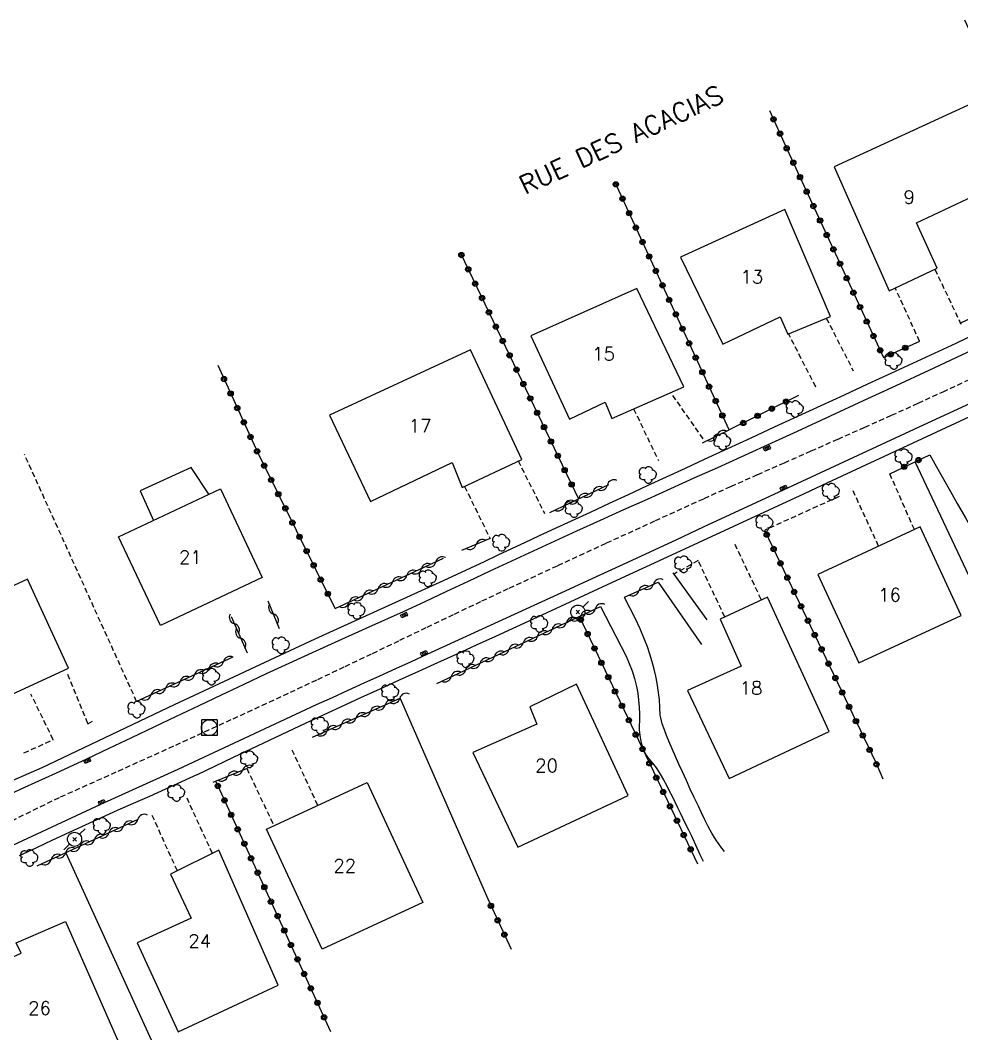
# Model space of a CAD drawing. Header units: millimetres. Extents: x 168000 to 169000, y 126998 to 128000.
# Drawn here: x 168091.2 to 168180, y 127869.9 to 127965.5 of the extents above; entities that cross this region are included whole.
import ezdxf
from ezdxf.enums import TextEntityAlignment as Align

# ---------------------------------------------------------------- set-up
doc = ezdxf.new("R2010")
doc.units = ezdxf.units.MM
doc.linetypes.add('DASHED', pattern=[0.75, 0.5, -0.25])
doc.layers.get('0').update_dxf_attribs({"linetype": 'CONTINUOUS'})
for name, color, linetype in [('W0001', 6, 'DASHED'), ('W0014', 7, 'CONTINUOUS'), ('W0017', 7, 'CONTINUOUS'), ('W0101', 7, 'CONTINUOUS'), ('W0104', 1, 'CONTINUOUS'), ('W0112', 1, 'DASHED'), ('W0300', 7, 'CONTINUOUS'), ('W0310', 3, 'CONTINUOUS'), ('W0323', 7, 'CONTINUOUS'), ('W0333', 7, 'CONTINUOUS'), ('W0401', 7, 'CONTINUOUS'), ('W0420', 7, 'CONTINUOUS'), ('W0473', 7, 'CONTINUOUS'), ('W0989', 7, 'CONTINUOUS'), ('W0991', 7, 'CONTINUOUS')]:
    doc.layers.add(name, color=color, linetype=linetype)
doc.styles.get("Standard").update_dxf_attribs({"font": 'romans.shx', "width": 0.85})

# ---------------------------------------------------------------- blocks, each defined once
blk = doc.blocks.new('T401')
for p, q in [((-0.3, 0.3), (0, 0.3)), ((-0.3, -0.25), (-0.3, 0.3)), ((-0.3, 0.15), (0, 0.15)), ((-0.3, 0), (0, 0)), ((0, 0.3), (0, -0.25)), ((-0.3, -0.15), (0, -0.15)), ((-0.3, -0.25), (-0.3, -0.3)), ((-0.3, -0.3), (0, -0.3)), ((0, -0.3), (0, -0.25))]:
    blk.add_line(p, q)
blk = doc.blocks.new('T300')
for p, q in [((-0.8, 0.514), (-0.857, 0.343)), ((-0.857, 0.343), (-0.857, 0.171)), ((-0.857, 0.171), (-0.743, 0.057)), ((-0.686, 0.629), (-0.8, 0.514)), ((-0.8, -0.057), (-0.743, 0.057)), ((-0.743, 0.057), (-0.686, 0.114)), ((-0.571, 0.686), (-0.686, 0.629)), ((-0.457, 0.686), (-0.571, 0.686)), ((-0.286, 0.629), (-0.457, 0.686)), ((-0.286, 0.629), (-0.171, 0.743)), ((-0.229, 0.571), (-0.286, 0.629)), ((-0.171, 0.743), (-0.057, 0.8)), ((-0.057, 0.8), (0.057, 0.8)), ((0.057, 0.8), (0.229, 0.743)), ((0.229, 0.743), (0.343, 0.629)), ((0.343, 0.629), (0.4, 0.514)), ((0.457, 0.457), (0.343, 0.457)), ((0.4, 0.514), (0.4, 0.457)), ((0.571, 0.4), (0.457, 0.457)), ((0.571, 0.4), (0.686, 0.286)), ((0.686, 0.286), (0.743, 0.171)), ((0.743, 0.057), (0.686, -0.171)), ((0.743, 0.171), (0.743, 0.057)), ((-0.8, -0.171), (-0.8, -0.057)), ((-0.8, -0.229), (-0.8, -0.171)), ((-0.743, -0.343), (-0.8, -0.229)), ((-0.686, -0.4), (-0.743, -0.343)), ((-0.514, -0.457), (-0.686, -0.4)), ((-0.4, -0.457), (-0.514, -0.457)), ((-0.4, -0.457), (-0.343, -0.457)), ((-0.343, -0.457), (-0.343, -0.4)), ((-0.343, -0.514), (-0.343, -0.457)), ((-0.286, -0.629), (-0.343, -0.514)), ((-0.171, -0.743), (-0.286, -0.629)), ((-0.057, -0.8), (-0.171, -0.743)), ((0.057, -0.8), (-0.057, -0.8)), ((0.171, -0.743), (0.057, -0.8)), ((0.229, -0.686), (0.171, -0.743)), ((0.286, -0.457), (0.229, -0.457)), ((0.286, -0.629), (0.229, -0.686)), ((0.457, -0.4), (0.286, -0.457)), ((0.343, -0.514), (0.286, -0.629)), ((0.343, -0.514), (0.343, -0.457)), ((0.571, -0.343), (0.457, -0.4)), ((0.629, -0.286), (0.571, -0.343)), ((0.686, -0.171), (0.629, -0.286))]:
    blk.add_line(p, q)
blk = doc.blocks.new('T420')
for p, q in [((0.75, 0.75), (-0.75, 0.75)), ((-0.75, 0.75), (-0.75, -0.75)), ((0.75, 0.75), (0.75, -0.75)), ((0.75, -0.75), (-0.75, -0.75))]:
    blk.add_line(p, q)
blk.add_ellipse((0, 0), major_axis=(-0.53, 0.53), ratio=1, start_param=3.926991, end_param=10.210176)
blk = doc.blocks.new('T473')
for p, q in [((0.500001, 0.500001), (1.000002, 1.000002)), ((-0.166667, 0.166667), (0.166667, -0.166667)), ((-0.166667, -0.166667), (0.166667, 0.166667)), ((-1.000002, -1.000002), (-0.500001, -0.500001))]:
    blk.add_line(p, q)
blk.add_ellipse((0, 0), major_axis=(0.471405, 0.471405), ratio=1, start_param=5.497787144, end_param=11.780972451)
blk = doc.blocks.new('t310o')
at = {"color": 0, "linetype": 'Continuous'}
for centre, start, end in [((-0.5, 0.375), 216.8699, 323.1304), ((0.5, -0.375), 36.8699, 143.1303)]:
    blk.add_arc(centre, 0.625, start, end, dxfattribs=at)
blk = doc.blocks.new('t323o')
at = {"color": 0, "linetype": 'Continuous'}
for radius in [0.25, 0.15]:
    blk.add_circle((0, 0), radius, dxfattribs=at)

msp = doc.modelspace()

# ---------------------------------------------------------------- linework, layer by layer
at = {"layer": 'W0001'}
msp.add_lwpolyline([(168090.419, 127889.987), (168095.029, 127892.237), (168100.458, 127894.67), (168105.878, 127897.125), (168111.287, 127899.603), (168116.685, 127902.103), (168119.272, 127903.316), (168121.853, 127904.54), (168124.431, 127905.772), (168127.006, 127907.009), (168129.581, 127908.247), (168132.157, 127909.481), (168134.737, 127910.708), (168137.322, 127911.925), (168141.905, 127914.06), (168146.494, 127916.18), (168151.09, 127918.286), (168155.693, 127920.378), (168158.21, 127921.511), (168160.731, 127922.633), (168163.255, 127923.749), (168165.78, 127924.861), (168168.305, 127925.975), (168170.828, 127927.094), (168173.347, 127928.222), (168175.86, 127929.362), (168178.203, 127930.44), (168180.542, 127931.527)], dxfattribs=at)
at = {"layer": 'W0014'}
for points in [[(168183.047, 127935.335), (168179.95, 127933.895), (168176.854, 127932.452), (168173.758, 127931.01), (168170.661, 127929.57), (168167.562, 127928.133), (168164.461, 127926.701), (168161.357, 127925.277), (168159.15, 127924.271), (168156.94, 127923.272), (168154.728, 127922.276), (168152.514, 127921.283), (168150.301, 127920.291), (168148.088, 127919.297), (168145.877, 127918.3), (168143.668, 127917.298), (168141.619, 127916.36), (168139.575, 127915.414), (168137.533, 127914.462), (168135.493, 127913.506), (168133.453, 127912.547), (168131.414, 127911.59), (168129.373, 127910.636), (168127.33, 127909.686)], [(168131.126, 127912.651), (168132.412, 127913.247), (168133.696, 127913.846), (168134.98, 127914.446), (168136.263, 127915.047), (168137.547, 127915.648), (168138.831, 127916.248), (168140.115, 127916.846), (168141.401, 127917.442), (168143.189, 127918.269), (168144.977, 127919.097), (168146.765, 127919.926), (168148.552, 127920.755), (168150.34, 127921.584), (168152.128, 127922.413), (168153.916, 127923.241), (168155.704, 127924.068), (168157.905, 127925.085), (168160.107, 127926.101), (168162.309, 127927.116), (168164.511, 127928.131), (168166.713, 127929.146), (168168.915, 127930.162), (168171.117, 127931.177), (168173.318, 127932.194), (168175.356, 127933.137), (168177.392, 127934.083), (168179.428, 127935.03), (168181.464, 127935.977)], [(168106.094, 127894.85), (168108.983, 127896.211), (168111.875, 127897.565), (168114.771, 127898.913), (168117.669, 127900.255), (168119.157, 127900.94), (168120.646, 127901.621), (168122.136, 127902.301), (168123.627, 127902.979), (168125.118, 127903.656), (168126.61, 127904.333), (168128.1, 127905.012), (168129.59, 127905.692), (168132.954, 127907.231), (168136.316, 127908.772), (168139.678, 127910.315), (168143.038, 127911.862), (168145.554, 127913.024), (168148.07, 127914.188), (168150.585, 127915.354), (168153.099, 127916.521), (168155.613, 127917.688), (168158.127, 127918.856), (168160.641, 127920.022), (168163.156, 127921.188), (168169.325, 127924.047), (168175.494, 127926.907), (168181.665, 127929.763)], [(168107.932, 127894.342), (168111.319, 127895.967), (168114.712, 127897.58), (168118.111, 127899.181), (168121.515, 127900.77), (168123.327, 127901.608), (168125.142, 127902.44), (168126.959, 127903.267), (168128.778, 127904.092), (168130.596, 127904.915), (168132.415, 127905.739), (168134.232, 127906.566), (168136.048, 127907.396), (168139.994, 127909.211), (168143.937, 127911.031), (168147.879, 127912.854), (168151.821, 127914.677), (168155.149, 127916.214), (168158.476, 127917.751), (168161.803, 127919.289), (168165.129, 127920.831), (168167.357, 127921.868), (168169.583, 127922.908), (168171.808, 127923.951), (168174.033, 127924.994), (168176.259, 127926.036), (168178.486, 127927.074), (168180.716, 127928.108)], [(168076.426, 127887.438), (168085.335, 127891.562), (168093.29, 127895.018), (168105.748, 127900.937), (168119.022, 127907.125), (168131.126, 127912.651)], [(168127.33, 127909.686), (168124.092, 127908.242), (168120.86, 127906.785), (168117.634, 127905.315), (168114.414, 127903.831), (168112.288, 127902.84), (168110.167, 127901.839), (168108.049, 127900.832), (168105.933, 127899.821), (168103.817, 127898.809), (168101.7, 127897.8), (168099.58, 127896.796), (168097.456, 127895.801), (168094.542, 127894.45), (168091.622, 127893.111), (168088.7, 127891.777)], [(168078.975, 127882.28), (168086.365, 127885.752), (168098.827, 127891.539), (168106.094, 127894.85)], [(168107.932, 127894.342), (168106.422, 127893.649), (168104.909, 127892.965), (168103.392, 127892.288), (168101.874, 127891.613), (168100.356, 127890.938), (168098.841, 127890.258), (168097.328, 127889.572), (168095.82, 127888.875), (168094.254, 127888.143), (168092.688, 127887.409), (168091.123, 127886.674)]]:
    msp.add_lwpolyline(points, dxfattribs=at)
at = {"layer": 'W0017'}
for points in [[(168176.952, 127924.502), (168177.601, 127923.35), (168178.249, 127922.198), (168178.897, 127921.045), (168179.545, 127919.893), (168180.309, 127918.553), (168181.08, 127917.217), (168181.84, 127915.873), (168182.566, 127914.511), (168182.955, 127913.736), (168183.331, 127912.955), (168183.698, 127912.17), (168184.058, 127911.381), (168184.414, 127910.592), (168184.772, 127909.802), (168185.134, 127909.015), (168185.503, 127908.231), (168186.614, 127905.915), (168187.733, 127903.603), (168188.81, 127901.4)], [(168155.97, 127908.929), (168152.78, 127913.357)], [(168151.349, 127912.494), (168155.422, 127906.603)], [(168157.608, 127887.103), (168157.273, 127887.538), (168156.83, 127888.167), (168156.414, 127888.815), (168156.062, 127889.435), (168155.744, 127890.074), (168155.443, 127890.719), (168155.14, 127891.362), (168154.757, 127892.168), (168154.38, 127892.977), (168154.008, 127893.789), (168153.64, 127894.602), (168153.314, 127895.32), (168152.987, 127896.039), (168152.669, 127896.761), (168152.369, 127897.491), (168152.152, 127898.03), (168151.936, 127898.572), (168151.744, 127899.125), (168151.596, 127899.691), (168151.554, 127899.934), (168151.527, 127900.179), (168151.511, 127900.424), (168151.503, 127900.67), (168151.497, 127900.915), (168151.489, 127901.159), (168151.474, 127901.404), (168151.449, 127901.648), (168151.358, 127902.307), (168151.253, 127902.963), (168151.127, 127903.617), (168150.978, 127904.265), (168150.787, 127904.976), (168150.572, 127905.679), (168150.333, 127906.375), (168150.071, 127907.063), (168149.645, 127908.078), (168149.186, 127909.078), (168148.693, 127910.063), (168148.168, 127911.03)], [(168145.919, 127910.19), (168148.323, 127905.509)], [(168148.323, 127905.509), (168148.632, 127904.818), (168148.9, 127904.109), (168149.127, 127903.387), (168149.313, 127902.653), (168149.43, 127902.004), (168149.502, 127901.35), (168149.548, 127900.694), (168149.586, 127900.039), (168149.594, 127899.793), (168149.593, 127899.547), (168149.585, 127899.302), (168149.576, 127899.056), (168149.569, 127898.81), (168149.57, 127898.563), (168149.583, 127898.316), (168149.611, 127898.07), (168149.689, 127897.636), (168149.793, 127897.207), (168149.931, 127896.786), (168150.109, 127896.38), (168150.225, 127896.173), (168150.357, 127895.976), (168150.501, 127895.789), (168150.653, 127895.608), (168150.805, 127895.43), (168150.956, 127895.25), (168151.101, 127895.066), (168151.236, 127894.873), (168151.548, 127894.372), (168151.841, 127893.86), (168152.122, 127893.341), (168152.398, 127892.82), (168152.667, 127892.3), (168152.928, 127891.776), (168153.184, 127891.25), (168153.437, 127890.722), (168153.688, 127890.193), (168153.941, 127889.665), (168154.197, 127889.139), (168154.458, 127888.615), (168154.874, 127887.719), (168155.271, 127886.796), (168155.584, 127886.175)]]:
    msp.add_lwpolyline(points, dxfattribs=at)
at = {"layer": 'W0101'}
for points in [[(168167.937, 127951.655), (168173.138, 127939.95), (168177.634, 127942.084), (168175.716, 127946.378), (168184.261, 127950.383), (168180.92, 127957.618)], [(168149.335, 127940.186), (168139.354, 127935.704), (168142.999, 127927.841), (168146.358, 127929.456), (168146.982, 127927.928), (168153.777, 127930.908)], [(168124.248, 127920.089), (168131.941, 127923.781), (168132.883, 127921.396), (168138.488, 127924.056), (168133.649, 127934.38), (168120.371, 127928.217)], [(168114.018, 127912.938), (168104.428, 127908.412), (168100.493, 127916.748), (168110.084, 127921.275)], [(168170.267, 127904.878), (168179.92, 127909.35), (168176.056, 127917.691), (168166.402, 127913.221)], [(168086.281, 127899.999), (168095.771, 127904.369), (168091.91, 127912.752), (168082.421, 127908.383)], [(168158.051, 127893.958), (168167.478, 127898.404), (168161.645, 127911.054), (168157.203, 127908.993), (168159.188, 127904.578), (168154.112, 127902.262)], [(168138.113, 127887.496), (168148.519, 127892.368), (168143.662, 127902.881), (168139.242, 127900.722), (168139.903, 127899.093), (168133.882, 127896.42)], [(168119.686, 127877.885), (168114.447, 127889.207), (168123.935, 127893.597), (168129.174, 127882.275)], [(168106.104, 127870.089), (168115.534, 127874.469), (168109.944, 127887.208), (168105.393, 127884.938), (168107.338, 127880.791), (168102.23, 127878.479)], [(168100.742, 127868.53), (168090.747, 127864.149), (168085.774, 127874.98), (168091.32, 127877.489), (168090.84, 127878.475), (168095.502, 127880.496)]]:
    msp.add_lwpolyline(points, close=True, dxfattribs=at)
msp.add_lwpolyline([(168163.299, 127947.63), (168153.467, 127943.128), (168157.451, 127934.917), (168162.855, 127937.495), (168163.585, 127935.878), (168167.605, 127937.535), (168163.287, 127947.631)], dxfattribs=at)
at = {"layer": 'W0104'}
msp.add_lwpolyline([(168109.004, 127920.766), (168107.325, 127923.291), (168102.526, 127921.104), (168103.778, 127918.299)], dxfattribs=at)
at = {"layer": 'W0112'}
for points in [[(168177.434, 127941.989), (168179.886, 127936.821)], [(168175.989, 127935.192), (168173.703, 127940.219)], [(168167.2, 127937.383), (168169.738, 127932.411)], [(168166.214, 127930.883), (168163.626, 127935.931)], [(168155.595, 127925.996), (168152.555, 127930.349)], [(168149.036, 127928.828), (168151.378, 127923.942)], [(168102.196, 127901.229), (168091.614, 127924.533)], [(168138.142, 127923.926), (168140.65, 127918.963)], [(168175.504, 127917.436), (168173.184, 127922.711)], [(168133.107, 127921.502), (168135.514, 127916.598)], [(168172.132, 127915.882), (168169.726, 127921.082)], [(168168.413, 127920.562), (168161.411, 127917.392)], [(168161.067, 127910.851), (168158.609, 127916.019)], [(168157.635, 127909.193), (168155.114, 127914.52), (168152.851, 127913.24)], [(168095.665, 127903.806), (168097.602, 127899.124)], [(168091.56, 127896.388), (168094.323, 127897.625), (168092.231, 127901.937)], [(168097.602, 127899.124), (168098.052, 127899.409)], [(168119.272, 127891.439), (168116.779, 127896.799)], [(168112.568, 127894.937), (168115.13, 127889.522)], [(168109.343, 127886.908), (168106.882, 127892.259)], [(168106.032, 127885.258), (168103.565, 127890.705)]]:
    msp.add_lwpolyline(points, dxfattribs=at)
at = {"layer": 'W0310'}
for points in [[(168155.54, 127925.634), (168158.031, 127926.836)], [(168141.148, 127919.058), (168146.704, 127921.705)], [(168135.514, 127916.598), (168132.817, 127915.459)], [(168131.089, 127914.704), (168120.866, 127909.97)], [(168148.171, 127911.061), (168151.349, 127912.494)], [(168115.662, 127908.084), (168114.597, 127910.704)], [(168130.491, 127902.936), (168145.919, 127910.19)], [(168111.1, 127909.26), (168112.601, 127905.813)], [(168111.259, 127905.396), (168102.196, 127901.229)], [(168118.768, 127897.858), (168127.021, 127901.536)], [(168109.403, 127893.629), (168112.653, 127894.941)], [(168102.32, 127890.108), (168092.774, 127885.699)]]:
    msp.add_lwpolyline(points, dxfattribs=at)
at = {"layer": 'W0323'}
for points in [[(168179.823, 127936.918), (168190.772, 127942.164), (168184.638, 127956.02), (168180.253, 127965.464)], [(168161.842, 127956.962), (168163.515, 127953.281), (168172.584, 127933.66), (168176.014, 127935.195)], [(168158.031, 127926.836), (168150.647, 127942.886), (168147.252, 127950.225)], [(168132.715, 127943.513), (168143.837, 127920.339)], [(168109.831, 127932.945), (168113.588, 127924.725), (168120.88, 127910.036)], [(168164.582, 127930.079), (168158.031, 127926.836)], [(168173.184, 127922.711), (168176.952, 127924.502)], [(168161.387, 127917.394), (168171.853, 127895.479), (168172.526, 127893.938)], [(168143.897, 127909.279), (168151.935, 127892.458), (168155.063, 127885.936)], [(168120.489, 127870.095), (168109.675, 127893.642)], [(168135.286, 127882.624), (168137.495, 127877.887)]]:
    msp.add_lwpolyline(points, dxfattribs=at)
at = {"layer": 'W0333'}
for points in [[(168186.634, 127900.403), (168186.549, 127900.588), (168175.584, 127923.844)], [(168127.024, 127901.512), (168135.286, 127882.624)], [(168095.525, 127886.97), (168106.208, 127863.551)]]:
    msp.add_lwpolyline(points, dxfattribs=at)

# ---------------------------------------------------------------- block references
at = {"layer": 'W0300'}
for p in [(168173.569, 127933.332), (168164.267, 127928.807), (168157.43, 127925.722), (168174.529, 127924.255), (168150.426, 127922.592), (168167.667, 127921.027), (168143.432, 127919.365), (168161.415, 127918.046), (168136.604, 127916.194), (168153.757, 127914.163), (168129.669, 127912.836), (168122.962, 127909.779), (168140.183, 127908.549), (168115.827, 127906.537), (168133.237, 127905.221), (168109.248, 127903.579), (168126.125, 127902.091), (168102.222, 127900.452), (168119.508, 127898.965), (168112.829, 127895.773), (168105.961, 127892.606), (168098.949, 127889.487), (168092.116, 127886.469)]:
    msp.add_blockref('T300', p, dxfattribs=at)
at = {"layer": 'W0310'}
for p, rotation in [((168156.891, 127926.286), 25.75903500796517), ((168146.565, 127921.639), 25.47415211214621), ((168143.856, 127920.348), 25.47415211214621), ((168145.211, 127920.993), 25.47415211214621), ((168142.502, 127919.703), 25.47415211214621), ((168134.199, 127916.043), 202.8953594919815), ((168129.033, 127913.752), 204.8476025366018), ((168130.394, 127914.382), 204.8476025366018), ((168127.672, 127913.122), 204.8476025366018), ((168124.949, 127911.861), 204.8476025366018), ((168126.311, 127912.491), 204.8476025366018), ((168149.538, 127911.678), 24.2712096781446), ((168150.906, 127912.294), 24.2712096781446), ((168123.588, 127911.231), 204.8476025366018), ((168115.097, 127909.474), 112.1211790657867), ((168122.227, 127910.6), 204.8476025366018), ((168145.423, 127909.957), 25.18216266916738), ((168111.403, 127908.564), 293.5307710399869), ((168144.065, 127909.318), 25.18216266916738), ((168141.351, 127908.042), 25.18216266916738), ((168142.708, 127908.68), 25.18216266916738), ((168112.002, 127907.188), 293.5307710399869), ((168139.993, 127907.404), 25.18216266916738), ((168137.278, 127906.127), 25.18216266916738), ((168138.636, 127906.765), 25.18216266916738), ((168110.373, 127904.989), 204.6920980326328), ((168135.921, 127905.489), 25.18216266916738), ((168109.01, 127904.362), 204.6920980326328), ((168133.206, 127904.212), 25.18216266916738), ((168134.563, 127904.851), 25.18216266916738), ((168106.285, 127903.109), 204.6920980326328), ((168107.647, 127903.735), 204.6920980326328), ((168131.848, 127903.574), 25.18216266916738), ((168104.922, 127902.482), 204.6920980326328), ((168103.559, 127901.856), 204.6920980326328), ((168126.989, 127901.522), 24.02043566909843), ((168124.248, 127900.3), 24.02043566909843), ((168125.619, 127900.911), 24.02043566909843), ((168122.878, 127899.69), 24.02043566909843), ((168120.138, 127898.469), 24.02043566909843), ((168121.508, 127899.079), 24.02043566909843), ((168112.185, 127894.752), 21.98355080201831), ((168110.794, 127894.191), 21.98355080201831), ((168102.306, 127890.102), 204.790743994233), ((168099.583, 127888.844), 204.790743994233), ((168100.945, 127889.473), 204.790743994233), ((168098.221, 127888.215), 204.790743994233), ((168095.498, 127886.957), 204.790743994233), ((168096.859, 127887.586), 204.790743994233), ((168094.136, 127886.328), 204.790743994233)]:
    msp.add_blockref('t310o', p, dxfattribs=dict(at, rotation=rotation))
at = {"layer": 'W0323'}
for p, rotation in [((168162.221, 127956.127), 294.4441388342078), ((168162.842, 127954.762), 294.4441388342078), ((168163.463, 127953.396), 294.4441388342078), ((168164.091, 127952.034), 294.8067980448859), ((168164.721, 127950.673), 294.8067980448859), ((168147.359, 127949.995), 114.8218371782052), ((168165.35, 127949.311), 294.8067980448859), ((168147.988, 127948.634), 114.8218371782052), ((168165.979, 127947.95), 294.8067980448859), ((168148.618, 127947.272), 114.8218371782052), ((168166.609, 127946.588), 294.8067980448859), ((168149.248, 127945.911), 114.8218371782052), ((168149.878, 127944.55), 114.8218371782052), ((168167.238, 127945.226), 294.8067980448859), ((168167.867, 127943.865), 294.8067980448859), ((168132.804, 127943.328), 295.6376972572438), ((168150.507, 127943.188), 114.8218371782052), ((168133.453, 127941.976), 295.6376972572438), ((168151.135, 127941.826), 114.7053765351471), ((168168.497, 127942.503), 294.8067980448859), ((168169.126, 127941.142), 294.8067980448859), ((168134.102, 127940.624), 295.6376972572438), ((168151.762, 127940.463), 114.7053765351471), ((168169.755, 127939.78), 294.8067980448859), ((168134.751, 127939.272), 295.6376972572438), ((168152.389, 127939.1), 114.7053765351471), ((168135.4, 127937.919), 295.6376972572438), ((168170.385, 127938.418), 294.8067980448859), ((168153.016, 127937.738), 114.7053765351471), ((168171.014, 127937.057), 294.8067980448859), ((168136.049, 127936.567), 295.6376972572438), ((168153.643, 127936.375), 114.7053765351471), ((168136.698, 127935.215), 295.6376972572438), ((168154.269, 127935.012), 114.7053765351471), ((168171.643, 127935.695), 294.8067980448859), ((168172.273, 127934.334), 294.8067980448859), ((168173.276, 127933.97), 24.1095596879699), ((168174.645, 127934.582), 24.1095596879699), ((168137.347, 127933.862), 295.6376972572438), ((168154.896, 127933.65), 114.7053765351471), ((168137.996, 127932.51), 295.6376972572438), ((168155.523, 127932.287), 114.7053765351471), ((168110.429, 127931.638), 294.5595991871775), ((168138.645, 127931.158), 295.6376972572438), ((168111.052, 127930.274), 294.5595991871775), ((168156.15, 127930.924), 114.7053765351471), ((168139.294, 127929.805), 295.6376972572438), ((168156.777, 127929.561), 114.7053765351471), ((168163.408, 127929.498), 206.337201312511), ((168111.676, 127928.909), 294.5595991871775), ((168139.943, 127928.453), 295.6376972572438), ((168162.064, 127928.832), 206.337201312511), ((168112.299, 127927.545), 294.5595991871775), ((168157.404, 127928.199), 114.7053765351471), ((168159.375, 127927.501), 206.337201312511), ((168160.72, 127928.167), 206.337201312511), ((168140.592, 127927.101), 295.6376972572438), ((168112.923, 127926.181), 294.5595991871775), ((168141.241, 127925.748), 295.6376972572438), ((168113.546, 127924.817), 294.5595991871775), ((168114.21, 127923.472), 296.4009922622661), ((168141.89, 127924.396), 295.6376972572438), ((168175.893, 127923.999), 25.42260423752648), ((168142.539, 127923.044), 295.6376972572438), ((168174.539, 127923.355), 25.42260423752648), ((168114.877, 127922.128), 296.4009922622661), ((168143.188, 127921.691), 295.6376972572438), ((168115.544, 127920.784), 296.4009922622661), ((168116.211, 127919.441), 296.4009922622661), ((168116.878, 127918.097), 296.4009922622661), ((168161.588, 127916.972), 295.5278550869104), ((168117.545, 127916.754), 296.4009922622661), ((168118.212, 127915.41), 296.4009922622661), ((168162.235, 127915.619), 295.5278550869104), ((168118.879, 127914.067), 296.4009922622661), ((168162.881, 127914.265), 295.5278550869104), ((168119.546, 127912.723), 296.4009922622661), ((168163.528, 127912.912), 295.5278550869104), ((168120.213, 127911.38), 296.4009922622661), ((168164.174, 127911.558), 295.5278550869104), ((168164.82, 127910.205), 295.5278550869104), ((168144.059, 127908.94), 295.5410394025673), ((168165.467, 127908.851), 295.5278550869104), ((168144.706, 127907.587), 295.5410394025673), ((168166.113, 127907.497), 295.5278550869104), ((168145.352, 127906.233), 295.5410394025673), ((168166.76, 127906.144), 295.5278550869104), ((168145.999, 127904.88), 295.5410394025673), ((168167.406, 127904.79), 295.5278550869104), ((168146.646, 127903.526), 295.5410394025673), ((168168.053, 127903.437), 295.5278550869104), ((168147.293, 127902.173), 295.5410394025673), ((168168.699, 127902.083), 295.5278550869104), ((168147.939, 127900.82), 295.5410394025673), ((168169.345, 127900.73), 295.5278550869104), ((168148.586, 127899.466), 295.5410394025673), ((168169.992, 127899.376), 295.5278550869104), ((168149.233, 127898.113), 295.5410394025673), ((168170.638, 127898.023), 295.5278550869104), ((168149.88, 127896.759), 295.5410394025673), ((168171.285, 127896.669), 295.5278550869104), ((168150.526, 127895.406), 295.5410394025673), ((168171.926, 127895.313), 293.5915385512718), ((168151.173, 127894.053), 295.5410394025673), ((168109.847, 127893.268), 114.6677744838089), ((168151.82, 127892.699), 295.5410394025673), ((168110.473, 127891.905), 114.6677744838089), ((168152.468, 127891.346), 295.6224439379845), ((168111.099, 127890.542), 114.6677744838089), ((168111.725, 127889.178), 114.6677744838089), ((168153.117, 127889.994), 295.6224439379845), ((168153.765, 127888.641), 295.6224439379845), ((168112.351, 127887.815), 114.6677744838089), ((168154.414, 127887.289), 295.6224439379845), ((168112.977, 127886.452), 114.6677744838089), ((168113.603, 127885.089), 114.6677744838089), ((168114.229, 127883.726), 114.6677744838089), ((168114.855, 127882.363), 114.6677744838089), ((168135.593, 127881.965), 295.0008314353204), ((168115.481, 127881), 114.6677744838089), ((168136.227, 127880.606), 295.0008314353204), ((168116.107, 127879.637), 114.6677744838089), ((168136.861, 127879.246), 295.0008314353204), ((168116.733, 127878.273), 114.6677744838089), ((168117.359, 127876.91), 114.6677744838089), ((168117.985, 127875.547), 114.6677744838089), ((168118.611, 127874.184), 114.6677744838089), ((168119.237, 127872.821), 114.6677744838089), ((168119.863, 127871.458), 114.6677744838089)]:
    msp.add_blockref('t323o', p, dxfattribs=dict(at, rotation=rotation))
at = {"layer": 'W0401'}
for p, rotation in [((168161.565, 127925.232), 114.5848281021087), ((168163.225, 127921.235), 294.8530956209065), ((168127.349, 127909.506), 113.9128467708062), ((168129.329, 127905.651), 294.572456808289), ((168097.492, 127895.783), 114.995103905173), ((168098.949, 127891.607), 294.4949956329119)]:
    msp.add_blockref('T401', p, dxfattribs=dict(at, rotation=rotation))
at = {"layer": 'W0420'}
msp.add_blockref('T420', (168109.046, 127898.766), dxfattribs=at)
at = {"layer": 'W0473'}
for p in [(168143.785, 127909.663), (168096.344, 127888.24)]:
    msp.add_blockref('T473', p, dxfattribs=at)

# ---------------------------------------------------------------- texts
at = {"layer": 'W0989'}
msp.add_text('RUE DES ACACIAS ', height=1.75, rotation=25.0173, dxfattribs=at).set_placement((168138.784, 127949.001))
at = {"layer": 'W0991'}
for s, p in [('9', (168175.017, 127948.784)), ('13', (168160.181, 127941.274)), ('15', (168146.209, 127934.014)), ('17', (168128.911, 127927.235)), ('21', (168107.255, 127914.844)), ('16', (168173.161, 127911.284)), ('18', (168160.106, 127902.506)), ('20', (168140.835, 127895.189)), ('22', (168121.81, 127885.741)), ('24', (168108.14, 127878.648)), ('26', (168093.041, 127872.322))]:
    msp.add_text(s, height=1.25, dxfattribs=at).set_placement(p, align=Align.MIDDLE_CENTER)

doc.saveas('drawing.dxf')
